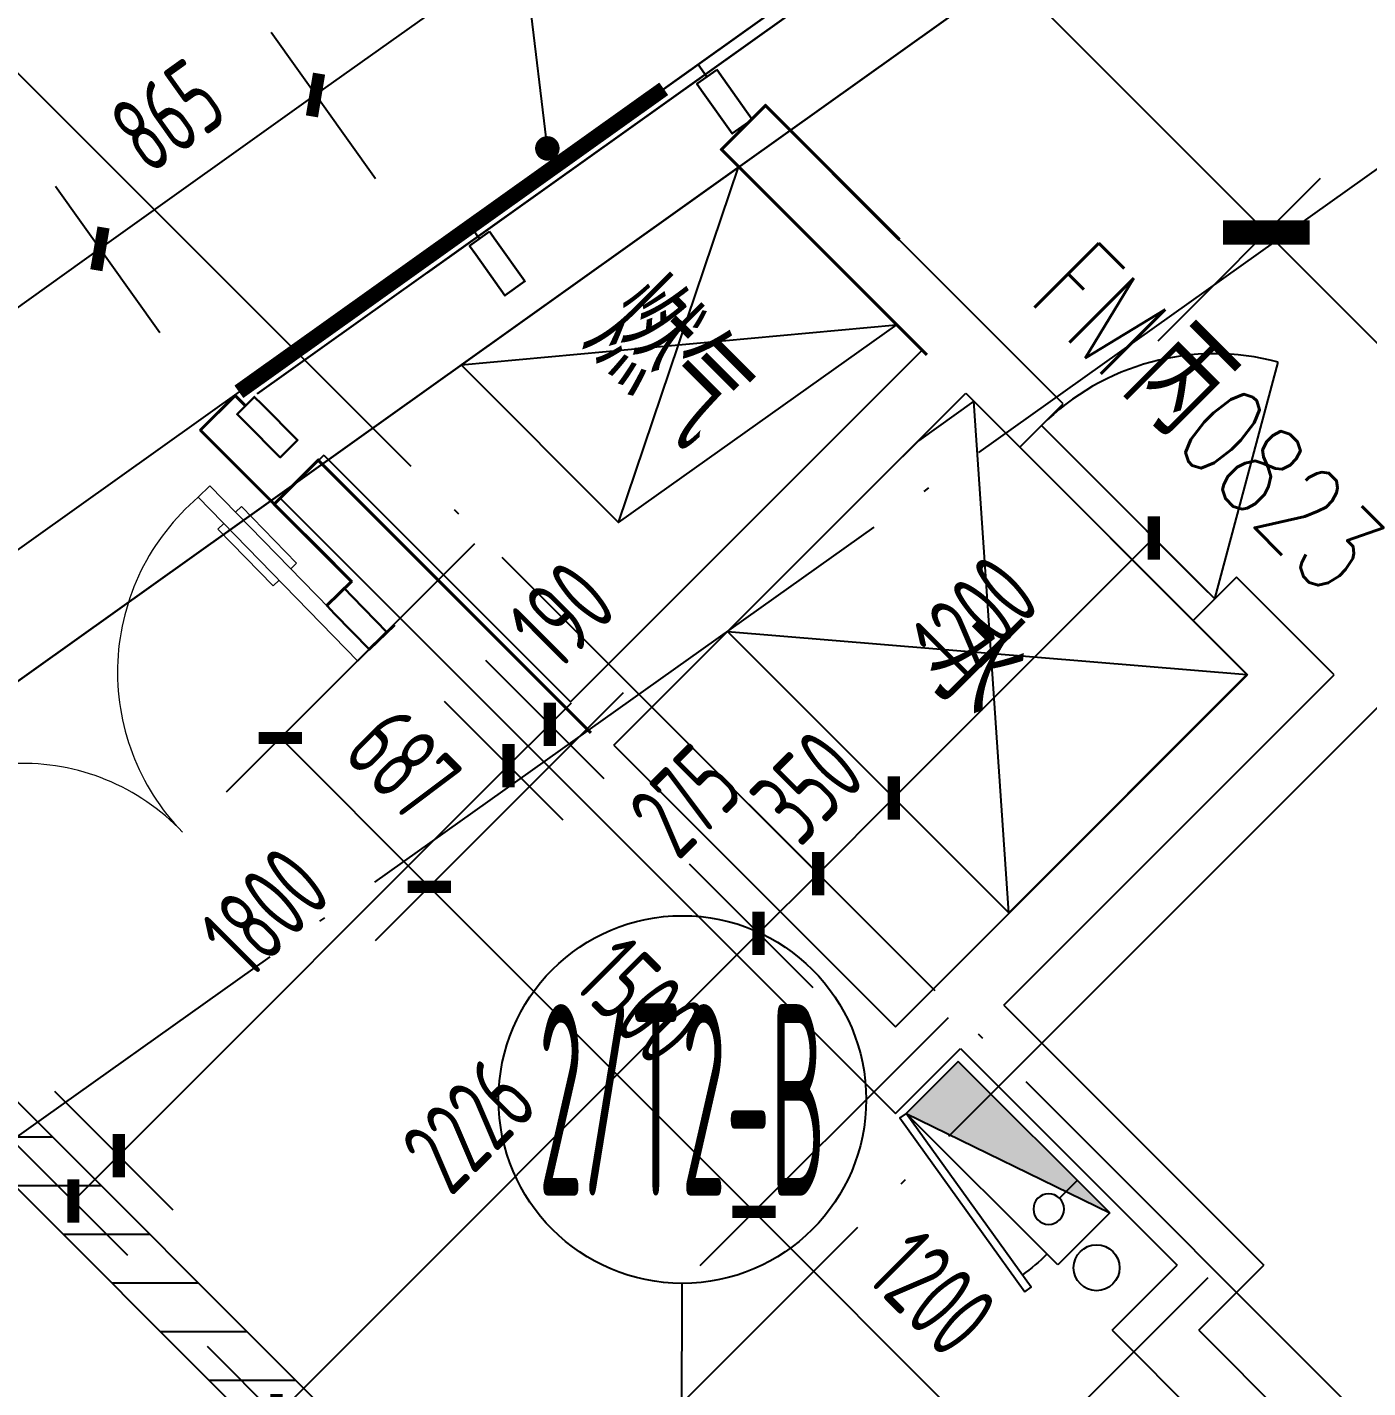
# Model space of a CAD drawing. Extents: x -936 to 12807311, y 101 to 1511157.
# Drawn here: x 12222528 to 12226904, y 1224693 to 1229134 of the extents above; entities that cross this region are included whole.
import ezdxf
from ezdxf.enums import TextEntityAlignment as Align

# ---------------------------------------------------------------- set-up
doc = ezdxf.new("R2010")
doc.units = 0
doc.header["$LTSCALE"] = 1000
doc.header["$MEASUREMENT"] = 0
doc.linetypes.add('PX-PLAN-F2-T2$0$DASH', pattern=[0.35, 0.25, -0.1])
doc.linetypes.add('TX-GRID-T2$0$DOTE', pattern=[2.42, 2, -0.2, 0.02, -0.2])
for name, color, linetype, lineweight in [('PX-GLAZ-F2$0$PX-GLAZ-F1$0$_EDO-ALUMINIUM-SECTION', 90, 'Continuous', 30), ('PX-GLAZ-F2$0$PX-GLAZ-F1$0$_EDO-GLASS-SECTION', 130, 'Continuous', 30), ('PX-GLAZ-F2$0$PX-GLAZ-F1$0$WINDOW', 4, 'Continuous', 5), ('PX-GLAZ-F2$0$PX-GLAZ-F2$0$_EDO-GLASS-SECTION', 130, 'Continuous', 30), ('PX-GLAZ-F2$0$PX-GLAZ-F2$0$PX-GLAZ-F2$0$板边线', 36, 'Continuous', 30)]:
    doc.layers.add(name, color=color, linetype=linetype, lineweight=lineweight)
for name, color, linetype in [('PX-GLAZ-F2$0$PX-GLAZ-F2$0$PX-GLAZ-F2$0$幕墙线', 104, 'Continuous'), ('PX-GLAZ-F2$0$PX-PLAN-F2-T2$0$WALL', 9, 'Continuous'), ('PX-PLAN-F2-T2$0$00-百叶位置', 3, 'Continuous'), ('PX-PLAN-F2-T2$0$0P-FE-FH-V', 3, 'Continuous'), ('PX-PLAN-F2-T2$0$0P-FE-HY（消火栓）', 1, 'Continuous'), ('PX-PLAN-F2-T2$0$DIM_LEAD', 3, 'Continuous'), ('PX-PLAN-F2-T2$0$DOOR_FIRE_TEXT', 7, 'Continuous'), ('PX-PLAN-F2-T2$0$HOLE', 2, 'Continuous'), ('PX-PLAN-F2-T2$0$PUB_DIM', 3, 'Continuous'), ('PX-PLAN-F2-T2$0$PUB_TEXT', 7, 'Continuous'), ('PX-PLAN-F2-T2$0$WALL', 9, 'Continuous'), ('PX-PLAN-F2-T2$0$WINDOW', 4, 'Continuous'), ('PX-PLAN-F2-T2$0$X-01-10-01$0$A-SYMB-VOID', 35, 'Continuous'), ('PX-PLAN-F2-T2$0$防火墙填充', 1, 'Continuous'), ('TX-GRID-T2$0$A-SYMB', 4, 'Continuous'), ('TX-GRID-T2$0$DOTE', 1, 'Continuous'), ('TX-GRID-T2$0$PUB_DIM', 3, 'Continuous')]:
    doc.layers.add(name, color=color, linetype=linetype)
doc.styles.add('PX-PLAN-F2-T2$0$_TCH_WINDOW', font='SIMPLEX', dxfattribs={"height": 3.5, "bigfont": 'GBCBIG'})
doc.styles.add('PX-PLAN-F2-T2$0$PX-PLAN-F1-T2$0$Standard', font='gbenor.shx', dxfattribs={"bigfont": 'gbcbig.shx'})
doc.styles.add('PX-PLAN-F2-T2$0$Standard', font='gbenor.shx', dxfattribs={"bigfont": 'gbcbig.shx'})
doc.styles.add('PX-PLAN-F2-T2$0$XD2008_T3', font='xd-hzs.shx', dxfattribs={"width": 0.7, "bigfont": 'xd-hztxt.shx'})
doc.styles.add('TX-GRID-T2$0$X-01-GRID-01$0$1600-CD-B1-09-Grid$0$XD2008', font='xd-hzs.shx', dxfattribs={"width": 0.7, "bigfont": 'xd-hztxt.shx'})
doc.styles.add('TX-GRID-T2$0$XD2008_T3', font='xd-hzs.shx', dxfattribs={"width": 0.7, "bigfont": 'xd-hztxt.shx'})
doc.dimstyles.new('PX-PLAN-F2-T2$0$_TCH_ARCH&&100', dxfattribs={"dimtxt": 250, "dimasz": 100, "dimexe": 250, "dimexo": 300, "dimgap": 100, "dimtad": 1, "dimdec": 0, "dimzin": 0, "dimdsep": 46, "dimtxsty": 'PX-PLAN-F2-T2$0$XD2008_T3', "dimblk": 'PX-PLAN-F2-T2$0$_ArchTick', "dimcen": 0.09, "dimclrd": 1, "dimclrt": 4, "dimazin": 2, "dimtfac": 1, "dimtdec": 0, "dimtix": 1, "dimtmove": 2, "dimatfit": 3, "dimfxl": 0, "dimtolj": 1, "dimtzin": 0, "dimarcsym": 0})
doc.dimstyles.new('TX-GRID-T2$0$_TCH_ARCH&&100', dxfattribs={"dimtxt": 350, "dimasz": 200, "dimexe": 250, "dimexo": 300, "dimgap": 100, "dimtad": 1, "dimdec": 0, "dimzin": 0, "dimdsep": 46, "dimtxsty": 'TX-GRID-T2$0$XD2008_T3', "dimblk": 'TX-GRID-T2$0$_ArchTick', "dimcen": 0.09, "dimclrd": 1, "dimclre": 1, "dimclrt": 4, "dimazin": 2, "dimtfac": 1, "dimtdec": 0, "dimtix": 1, "dimtmove": 2, "dimatfit": 3, "dimfxl": 0, "dimtolj": 1, "dimtzin": 0, "dimarcsym": 0})

# ---------------------------------------------------------------- blocks, each defined once
blk = doc.blocks.new('PX-PLAN-F2-T2$0$室内单口消火栓(平面)')
at = {"layer": 'PX-PLAN-F2-T2$0$0P-FE-HY（消火栓）'}
h = blk.add_hatch(color=256, dxfattribs=at)
h.dxf.hatch_style = 1
h.paths.add_polyline_path([(704, 0), (4, 0), (4, 240)])
for p, q in [((4, 0), (4, 240)), ((4, 240), (704, 0)), ((704, 240), (4, 240)), ((704, 0), (704, 240)), ((554, 81.8), (554, 0.3)), ((704, 0), (4, 0))]:
    blk.add_line(p, q, dxfattribs=at)
blk.add_lwpolyline([(689.8, 377.5), (694.1, 352.9), (4, 240), (-0.3, 264.6)], close=True, dxfattribs=at)
blk.add_circle((554, 131.8), 50, dxfattribs=at)
blk.add_arc((54, 240), 600, 0.0003, 9.9999, dxfattribs=at)
blk = doc.blocks.new('PX-PLAN-F2-T2$0$A$C77842B79')
at = {"layer": 'PX-PLAN-F2-T2$0$0P-FE-FH-V'}
blk.add_circle((6095.5, 53700.2, 0), 75, dxfattribs=at)
at = {"layer": 'PX-PLAN-F2-T2$0$0P-FE-HY（消火栓）', "xscale": -1, "rotation": 144.5897164271718}
blk.add_blockref('PX-PLAN-F2-T2$0$室内单口消火栓(平面)', (5534.3, 54291.5, 0), dxfattribs=at)
blk = doc.blocks.new('PX-PLAN-F2-T2$0$fhtc')
at = {"layer": 'PX-PLAN-F2-T2$0$防火墙填充'}
h = blk.add_hatch(dxfattribs=at)
h.set_pattern_fill('ANSI31', color=256, scale=100, angle=44.9999)
h.set_pattern_definition([(45, (-8005.86, 6e-09), (-112.2532, 112.2532), [])])
h.paths.add_polyline_path([(16661.4, 150), (16661.4, -20925), (16461.4, -20925), (16461.4, -50), (-3363.6, -50), (-3363.6, 2125), (-12109, 2125), (-12075.7, 2325), (-3163.6, 2325), (-3163.6, 150)])
h.paths.add_polyline_path([(16461.4, -21675), (16661.4, -21675), (16661.4, -22460.2), (16461.4, -22460.2)])
blk.add_lwpolyline([(16661.4, 150), (16661.4, -20925), (16461.4, -20925), (16461.4, -50), (-3363.6, -50), (-3363.6, 2125), (-12109, 2125), (-12075.7, 2325), (-3163.6, 2325), (-3163.6, 150)], close=True, dxfattribs=at)
blk = doc.blocks.new('PX-PLAN-F2-T2$0$$DorLib2D$00000228')
at = {"color": 0}
blk.add_line((0.5, 0), (0, 0.866), dxfattribs=at)
blk.add_arc((0.5, 0), 1, 120, 180, dxfattribs=at)
blk = doc.blocks.new('PX-PLAN-F2-T2$0$_ArchTick')
at = {"color": 0, "linetype": 'ByBlock', "const_width": 0.4}
blk.add_lwpolyline([(-0.5, -0.5), (0.5, 0.5)], dxfattribs=at)
blk = doc.blocks.new('*D727')
at = {"layer": 'Defpoints', "color": 0, "transparency": 16777216}
for p in [(12224476.7, 1226615.6), (12224915.4, 1226176.9), (12222902.8, 1225041.7)]:
    blk.add_point(p, dxfattribs=at)
at = {"layer": 'PX-PLAN-F2-T2$0$PUB_DIM', "color": 0, "lineweight": -2, "transparency": 16777216}
for p, q in [((12224688.8, 1226403.4), (12225092.2, 1226000.1)), ((12223114.9, 1224829.5), (12223518.3, 1224426.2))]:
    blk.add_line(p, q, dxfattribs=at)
at = {"layer": 'PX-PLAN-F2-T2$0$PUB_DIM', "color": 1, "lineweight": -2, "transparency": 16777216}
blk.add_line((12223341.5, 1224603), (12224915.4, 1226176.9), dxfattribs=at)
at = {"layer": 'PX-PLAN-F2-T2$0$PUB_DIM', "color": 1, "lineweight": -2, "transparency": 16777216, "xscale": 100, "yscale": 100, "zscale": 100}
for p, rotation in [((12224915.4, 1226176.9), 45.00024931464412), ((12223341.5, 1224603), 225.0002493146441)]:
    blk.add_blockref('PX-PLAN-F2-T2$0$_ArchTick', p, dxfattribs=dict(at, rotation=rotation))
at = {"layer": 'PX-PLAN-F2-T2$0$PUB_DIM', "color": 4, "transparency": 16777216, "insert": (12223969.3, 1225549), "char_height": 250, "attachment_point": 5, "rotation": 45.0002, "style": 'PX-PLAN-F2-T2$0$XD2008_T3'}
blk.add_mtext('\\A1;2226', dxfattribs=at)
blk = doc.blocks.new('*D728')
at = {"layer": 'Defpoints', "color": 0, "transparency": 16777216}
for p in [(12224671.2, 1226810), (12224476.7, 1226615.6), (12225109.8, 1226371.4)]:
    blk.add_point(p, dxfattribs=at)
at = {"layer": 'PX-PLAN-F2-T2$0$PUB_DIM', "color": 0, "lineweight": -2, "transparency": 16777216}
for p, q in [((12224883.3, 1226597.9), (12225286.6, 1226194.6)), ((12224688.8, 1226403.4), (12225092.2, 1226000.1))]:
    blk.add_line(p, q, dxfattribs=at)
at = {"layer": 'PX-PLAN-F2-T2$0$PUB_DIM', "color": 1, "lineweight": -2, "transparency": 16777216}
blk.add_line((12224915.4, 1226176.9), (12225109.8, 1226371.4), dxfattribs=at)
at = {"layer": 'PX-PLAN-F2-T2$0$PUB_DIM', "color": 1, "lineweight": -2, "transparency": 16777216, "xscale": 100, "yscale": 100, "zscale": 100}
for p, rotation in [((12225109.8, 1226371.4), 45.00024931459592), ((12224915.4, 1226176.9), 225.0002493145959)]:
    blk.add_blockref('PX-PLAN-F2-T2$0$_ArchTick', p, dxfattribs=dict(at, rotation=rotation))
at = {"layer": 'PX-PLAN-F2-T2$0$PUB_DIM', "color": 4, "transparency": 16777216, "insert": (12224676.7, 1226610), "char_height": 250, "attachment_point": 5, "rotation": 45.0002, "style": 'PX-PLAN-F2-T2$0$XD2008_T3'}
blk.add_mtext('\\A1;275', dxfattribs=at)
blk = doc.blocks.new('*D729')
at = {"layer": 'Defpoints', "color": 0, "transparency": 16777216}
for p in [(12224918.6, 1227057.5), (12224671.2, 1226810), (12225357.3, 1226618.8)]:
    blk.add_point(p, dxfattribs=at)
at = {"layer": 'PX-PLAN-F2-T2$0$PUB_DIM', "color": 0, "lineweight": -2, "transparency": 16777216}
for p, q in [((12225130.7, 1226845.4), (12225534.1, 1226442)), ((12224883.3, 1226597.9), (12225286.6, 1226194.6))]:
    blk.add_line(p, q, dxfattribs=at)
at = {"layer": 'PX-PLAN-F2-T2$0$PUB_DIM', "color": 1, "lineweight": -2, "transparency": 16777216}
blk.add_line((12225109.8, 1226371.4), (12225357.3, 1226618.8), dxfattribs=at)
at = {"layer": 'PX-PLAN-F2-T2$0$PUB_DIM', "color": 1, "lineweight": -2, "transparency": 16777216, "xscale": 100, "yscale": 100, "zscale": 100}
for p, rotation in [((12225357.3, 1226618.8), 45.00024931465903), ((12225109.8, 1226371.4), 225.000249314659)]:
    blk.add_blockref('PX-PLAN-F2-T2$0$_ArchTick', p, dxfattribs=dict(at, rotation=rotation))
at = {"layer": 'PX-PLAN-F2-T2$0$PUB_DIM', "color": 4, "transparency": 16777216, "insert": (12225074.5, 1226654.2), "char_height": 250, "attachment_point": 5, "rotation": 45.0002, "style": 'PX-PLAN-F2-T2$0$XD2008_T3'}
blk.add_mtext('\\A1;350', dxfattribs=at)
blk = doc.blocks.new('*D730')
at = {"layer": 'Defpoints', "color": 0, "transparency": 16777216}
for p in [(12225767.1, 1227906), (12226205.8, 1227467.4), (12224918.6, 1227057.5)]:
    blk.add_point(p, dxfattribs=at)
at = {"layer": 'PX-PLAN-F2-T2$0$PUB_DIM', "color": 0, "lineweight": -2, "transparency": 16777216}
for p, q in [((12225979.3, 1227693.9), (12226382.6, 1227290.6)), ((12225130.7, 1226845.4), (12225534.1, 1226442))]:
    blk.add_line(p, q, dxfattribs=at)
at = {"layer": 'PX-PLAN-F2-T2$0$PUB_DIM', "color": 1, "lineweight": -2, "transparency": 16777216}
blk.add_line((12225357.3, 1226618.8), (12226205.8, 1227467.4), dxfattribs=at)
at = {"layer": 'PX-PLAN-F2-T2$0$PUB_DIM', "color": 1, "lineweight": -2, "transparency": 16777216, "xscale": 100, "yscale": 100, "zscale": 100}
for p, rotation in [((12226205.8, 1227467.4), 45.00024931462816), ((12225357.3, 1226618.8), 225.0002493146281)]:
    blk.add_blockref('PX-PLAN-F2-T2$0$_ArchTick', p, dxfattribs=dict(at, rotation=rotation))
at = {"layer": 'PX-PLAN-F2-T2$0$PUB_DIM', "color": 4, "transparency": 16777216, "insert": (12225622.5, 1227202.2), "char_height": 250, "attachment_point": 5, "rotation": 45.0002, "style": 'PX-PLAN-F2-T2$0$XD2008_T3'}
blk.add_mtext('\\A1;1200', dxfattribs=at)
blk = doc.blocks.new('*D1108')
at = {"layer": 'Defpoints', "color": 0, "transparency": 16777216}
for p in [(12222765.1, 1228410.8), (12223134.7, 1227892.8), (12221286.7, 1226574.3)]:
    blk.add_point(p, dxfattribs=at)
at = {"layer": 'PX-PLAN-F2-T2$0$PUB_DIM', "color": 0, "lineweight": -2, "transparency": 16777216}
for p, q in [((12222960.5, 1228137), (12222619.9, 1228614.3)), ((12221112.5, 1226818.5), (12220771.9, 1227295.8))]:
    blk.add_line(p, q, dxfattribs=at)
at = {"layer": 'PX-PLAN-F2-T2$0$PUB_DIM', "color": 1, "lineweight": -2, "transparency": 16777216}
blk.add_line((12220917.1, 1227092.3), (12222765.1, 1228410.8), dxfattribs=at)
at = {"layer": 'PX-PLAN-F2-T2$0$PUB_DIM', "color": 1, "lineweight": -2, "transparency": 16777216, "xscale": 100, "yscale": 100, "zscale": 100}
for p, rotation in [((12222765.1, 1228410.8), 35.50687792429664), ((12220917.1, 1227092.3), 215.5068779242966)]:
    blk.add_blockref('PX-PLAN-F2-T2$0$_ArchTick', p, dxfattribs=dict(at, rotation=rotation))
at = {"layer": 'PX-PLAN-F2-T2$0$PUB_DIM', "color": 4, "transparency": 16777216, "insert": (12221710.4, 1227934.7), "char_height": 250, "attachment_point": 5, "rotation": 35.5069, "style": 'PX-PLAN-F2-T2$0$XD2008_T3'}
blk.add_mtext('\\A1;2270', dxfattribs=at)
blk = doc.blocks.new('*D1109')
at = {"layer": 'Defpoints', "color": 0, "transparency": 16777216}
for p in [(12223468.9, 1228913), (12223838.5, 1228394.9), (12223134.7, 1227892.8)]:
    blk.add_point(p, dxfattribs=at)
at = {"layer": 'PX-PLAN-F2-T2$0$PUB_DIM', "color": 0, "lineweight": -2, "transparency": 16777216}
for p, q in [((12223664.3, 1228639.1), (12223323.7, 1229116.5)), ((12222960.5, 1228137), (12222619.9, 1228614.3))]:
    blk.add_line(p, q, dxfattribs=at)
at = {"layer": 'PX-PLAN-F2-T2$0$PUB_DIM', "color": 1, "lineweight": -2, "transparency": 16777216}
blk.add_line((12222765.1, 1228410.8), (12223468.9, 1228913), dxfattribs=at)
at = {"layer": 'PX-PLAN-F2-T2$0$PUB_DIM', "color": 1, "lineweight": -2, "transparency": 16777216, "xscale": 100, "yscale": 100, "zscale": 100}
for p, rotation in [((12223468.9, 1228913), 35.50687792428219), ((12222765.1, 1228410.8), 215.5068779242822)]:
    blk.add_blockref('PX-PLAN-F2-T2$0$_ArchTick', p, dxfattribs=dict(at, rotation=rotation))
at = {"layer": 'PX-PLAN-F2-T2$0$PUB_DIM', "color": 4, "transparency": 16777216, "insert": (12222986.3, 1228845.1), "char_height": 250, "attachment_point": 5, "rotation": 35.5069, "style": 'PX-PLAN-F2-T2$0$XD2008_T3'}
blk.add_mtext('\\A1;865', dxfattribs=at)
blk = doc.blocks.new('*D1110')
at = {"layer": 'Defpoints', "color": 0, "transparency": 16777216}
for p in [(12224343.8, 1229537.2), (12224713.4, 1229019.1), (12223838.5, 1228394.9)]:
    blk.add_point(p, dxfattribs=at)
at = {"layer": 'PX-PLAN-F2-T2$0$PUB_DIM', "color": 0, "lineweight": -2, "transparency": 16777216}
for p, q in [((12224539.2, 1229263.4), (12224198.6, 1229740.7)), ((12223664.3, 1228639.1), (12223323.7, 1229116.5))]:
    blk.add_line(p, q, dxfattribs=at)
at = {"layer": 'PX-PLAN-F2-T2$0$PUB_DIM', "color": 1, "lineweight": -2, "transparency": 16777216}
blk.add_line((12223468.9, 1228913), (12224343.8, 1229537.2), dxfattribs=at)
at = {"layer": 'PX-PLAN-F2-T2$0$PUB_DIM', "color": 1, "lineweight": -2, "transparency": 16777216, "xscale": 100, "yscale": 100, "zscale": 100}
for p, rotation in [((12224343.8, 1229537.2), 35.50687792429171), ((12223468.9, 1228913), 215.5068779242917)]:
    blk.add_blockref('PX-PLAN-F2-T2$0$_ArchTick', p, dxfattribs=dict(at, rotation=rotation))
at = {"layer": 'PX-PLAN-F2-T2$0$PUB_DIM', "color": 4, "transparency": 16777216, "insert": (12223775.7, 1229408.2), "char_height": 250, "attachment_point": 5, "rotation": 35.5069, "style": 'PX-PLAN-F2-T2$0$XD2008_T3'}
blk.add_mtext('\\A1;1075', dxfattribs=at)
blk = doc.blocks.new('*D1111')
at = {"layer": 'Defpoints', "color": 0, "transparency": 16777216}
for p in [(12224855.4, 1229902.2), (12225225.1, 1229384.2), (12224713.4, 1229019.1)]:
    blk.add_point(p, dxfattribs=at)
at = {"layer": 'PX-PLAN-F2-T2$0$PUB_DIM', "color": 0, "lineweight": -2, "transparency": 16777216}
for p, q in [((12225050.8, 1229628.4), (12224710.2, 1230105.7)), ((12224539.2, 1229263.4), (12224198.6, 1229740.7))]:
    blk.add_line(p, q, dxfattribs=at)
at = {"layer": 'PX-PLAN-F2-T2$0$PUB_DIM', "color": 1, "lineweight": -2, "transparency": 16777216}
blk.add_line((12224343.8, 1229537.2), (12224855.4, 1229902.2), dxfattribs=at)
at = {"layer": 'PX-PLAN-F2-T2$0$PUB_DIM', "color": 1, "lineweight": -2, "transparency": 16777216, "xscale": 100, "yscale": 100, "zscale": 100}
for p, rotation in [((12224855.4, 1229902.2), 35.50687792429104), ((12224343.8, 1229537.2), 215.5068779242911)]:
    blk.add_blockref('PX-PLAN-F2-T2$0$_ArchTick', p, dxfattribs=dict(at, rotation=rotation))
at = {"layer": 'PX-PLAN-F2-T2$0$PUB_DIM', "color": 4, "transparency": 16777216, "insert": (12224469, 1229902.9), "char_height": 250, "attachment_point": 5, "rotation": 35.5069, "style": 'PX-PLAN-F2-T2$0$XD2008_T3'}
blk.add_mtext('\\A1;629', dxfattribs=at)
blk = doc.blocks.new('*D1125')
at = {"layer": 'Defpoints', "color": 0, "transparency": 16777216}
for p in [(12223811.6, 1227280.7), (12223677.1, 1227146.2), (12224233.8, 1226858.4)]:
    blk.add_point(p, dxfattribs=at)
at = {"layer": 'PX-PLAN-F2-T2$0$PUB_DIM', "color": 0, "lineweight": -2, "transparency": 16777216}
for p, q in [((12224023.7, 1227068.5), (12224410.6, 1226681.7)), ((12223889.3, 1226934.1), (12224276.1, 1226547.2))]:
    blk.add_line(p, q, dxfattribs=at)
at = {"layer": 'PX-PLAN-F2-T2$0$PUB_DIM', "color": 1, "lineweight": -2, "transparency": 16777216}
for p, q in [((12224233.8, 1226858.4), (12224304.5, 1226929.2)), ((12224099.3, 1226724), (12224233.8, 1226858.4)), ((12224099.3, 1226724), (12224028.6, 1226653.3))]:
    blk.add_line(p, q, dxfattribs=at)
at = {"layer": 'PX-PLAN-F2-T2$0$PUB_DIM', "color": 1, "lineweight": -2, "transparency": 16777216, "xscale": 100, "yscale": 100, "zscale": 100}
for p, rotation in [((12224233.8, 1226858.4), 225.0000891701011), ((12224099.3, 1226724), 45.00008917010115)]:
    blk.add_blockref('PX-PLAN-F2-T2$0$_ArchTick', p, dxfattribs=dict(at, rotation=rotation))
at = {"layer": 'PX-PLAN-F2-T2$0$PUB_DIM', "color": 4, "transparency": 16777216, "insert": (12224273.9, 1227216.8), "char_height": 250, "attachment_point": 5, "rotation": 45.0001, "style": 'PX-PLAN-F2-T2$0$XD2008_T3'}
blk.add_mtext('\\A1;190', dxfattribs=at)
blk = doc.blocks.new('*D1126')
at = {"layer": 'Defpoints', "color": 0, "transparency": 16777216}
for p in [(12223677.1, 1227146.2), (12224099.3, 1226724), (12222404.5, 1225873.6)]:
    blk.add_point(p, dxfattribs=at)
at = {"layer": 'PX-PLAN-F2-T2$0$PUB_DIM', "color": 0, "lineweight": -2, "transparency": 16777216}
for p, q in [((12223889.3, 1226934.1), (12224276.1, 1226547.2)), ((12222616.6, 1225661.4), (12223003.5, 1225274.6))]:
    blk.add_line(p, q, dxfattribs=at)
at = {"layer": 'PX-PLAN-F2-T2$0$PUB_DIM', "color": 1, "lineweight": -2, "transparency": 16777216}
blk.add_line((12222826.7, 1225451.3), (12224099.3, 1226724), dxfattribs=at)
at = {"layer": 'PX-PLAN-F2-T2$0$PUB_DIM', "color": 1, "lineweight": -2, "transparency": 16777216, "xscale": 100, "yscale": 100, "zscale": 100}
for p, rotation in [((12224099.3, 1226724), 45.0000891700349), ((12222826.7, 1225451.3), 225.0000891700349)]:
    blk.add_blockref('PX-PLAN-F2-T2$0$_ArchTick', p, dxfattribs=dict(at, rotation=rotation))
at = {"layer": 'PX-PLAN-F2-T2$0$PUB_DIM', "color": 4, "transparency": 16777216, "insert": (12223303.9, 1226246.7), "char_height": 250, "attachment_point": 5, "rotation": 45.0001, "style": 'PX-PLAN-F2-T2$0$XD2008_T3'}
blk.add_mtext('\\A1;1800', dxfattribs=at)
blk = doc.blocks.new('*D1127')
at = {"layer": 'Defpoints', "color": 0, "transparency": 16777216}
for p in [(12222404.5, 1225873.6), (12222256, 1225725), (12222826.7, 1225451.3)]:
    blk.add_point(p, dxfattribs=at)
at = {"layer": 'PX-PLAN-F2-T2$0$PUB_DIM', "color": 0, "lineweight": -2, "transparency": 16777216}
for p, q in [((12222616.6, 1225661.4), (12223003.5, 1225274.6)), ((12222468.1, 1225512.9), (12222855, 1225126))]:
    blk.add_line(p, q, dxfattribs=at)
at = {"layer": 'PX-PLAN-F2-T2$0$PUB_DIM', "color": 1, "lineweight": -2, "transparency": 16777216}
blk.add_line((12222678.2, 1225302.8), (12222826.7, 1225451.3), dxfattribs=at)
at = {"layer": 'PX-PLAN-F2-T2$0$PUB_DIM', "color": 1, "lineweight": -2, "transparency": 16777216, "xscale": 100, "yscale": 100, "zscale": 100}
for p, rotation in [((12222826.7, 1225451.3), 45.00008917007288), ((12222678.2, 1225302.8), 225.0000891700729)]:
    blk.add_blockref('PX-PLAN-F2-T2$0$_ArchTick', p, dxfattribs=dict(at, rotation=rotation))
at = {"layer": 'PX-PLAN-F2-T2$0$PUB_DIM', "color": 4, "transparency": 16777216, "insert": (12222319.9, 1225262.7), "char_height": 250, "attachment_point": 5, "rotation": 45.0001, "style": 'PX-PLAN-F2-T2$0$XD2008_T3'}
blk.add_mtext('\\A1;210', dxfattribs=at)
blk = doc.blocks.new('*D1154')
at = {"layer": 'Defpoints', "color": 0, "transparency": 16777216}
for p in [(12226594.5, 1225264.8), (12229794.2, 1222065.2), (12228949, 1221220)]:
    blk.add_point(p, dxfattribs=at)
at = {"layer": 'PX-PLAN-F2-T2$0$PUB_DIM', "color": 0, "lineweight": -2, "transparency": 16777216}
for p, q in [((12226382.4, 1225052.7), (12225572.5, 1224242.8)), ((12229582.1, 1221853.1), (12228772.2, 1221043.2))]:
    blk.add_line(p, q, dxfattribs=at)
at = {"layer": 'PX-PLAN-F2-T2$0$PUB_DIM', "color": 1, "lineweight": -2, "transparency": 16777216}
blk.add_line((12225749.3, 1224419.6), (12228949, 1221220), dxfattribs=at)
at = {"layer": 'PX-PLAN-F2-T2$0$PUB_DIM', "color": 1, "lineweight": -2, "transparency": 16777216, "xscale": 100, "yscale": 100, "zscale": 100}
for p, rotation in [((12225749.3, 1224419.6), 135.0000815094669), ((12228949, 1221220), 315.0000815094669)]:
    blk.add_blockref('PX-PLAN-F2-T2$0$_ArchTick', p, dxfattribs=dict(at, rotation=rotation))
at = {"layer": 'PX-PLAN-F2-T2$0$PUB_DIM', "color": 4, "transparency": 16777216, "insert": (12227508.2, 1222978.9), "char_height": 250, "attachment_point": 5, "rotation": 315.0001, "style": 'PX-PLAN-F2-T2$0$XD2008_T3'}
blk.add_mtext('\\A1;4525', dxfattribs=at)
blk = doc.blocks.new('*D1155')
at = {"layer": 'Defpoints', "color": 0, "transparency": 16777216}
for p in [(12225746, 1226113.4), (12226594.5, 1225264.8), (12225749.3, 1224419.6)]:
    blk.add_point(p, dxfattribs=at)
at = {"layer": 'PX-PLAN-F2-T2$0$PUB_DIM', "color": 0, "lineweight": -2, "transparency": 16777216}
for p, q in [((12225533.9, 1225901.2), (12224724, 1225091.4)), ((12226382.4, 1225052.7), (12225572.5, 1224242.8))]:
    blk.add_line(p, q, dxfattribs=at)
at = {"layer": 'PX-PLAN-F2-T2$0$PUB_DIM', "color": 1, "lineweight": -2, "transparency": 16777216}
blk.add_line((12224900.8, 1225268.1), (12225749.3, 1224419.6), dxfattribs=at)
at = {"layer": 'PX-PLAN-F2-T2$0$PUB_DIM', "color": 1, "lineweight": -2, "transparency": 16777216, "xscale": 100, "yscale": 100, "zscale": 100}
for p, rotation in [((12224900.8, 1225268.1), 135.000081509475), ((12225749.3, 1224419.6), 315.000081509475)]:
    blk.add_blockref('PX-PLAN-F2-T2$0$_ArchTick', p, dxfattribs=dict(at, rotation=rotation))
at = {"layer": 'PX-PLAN-F2-T2$0$PUB_DIM', "color": 4, "transparency": 16777216, "insert": (12225484.1, 1225003), "char_height": 250, "attachment_point": 5, "rotation": 315.0001, "style": 'PX-PLAN-F2-T2$0$XD2008_T3'}
blk.add_mtext('\\A1;1200', dxfattribs=at)
blk = doc.blocks.new('*D1156')
at = {"layer": 'Defpoints', "color": 0, "transparency": 16777216}
for p in [(12224685.3, 1227174), (12225746, 1226113.4), (12224900.8, 1225268.1)]:
    blk.add_point(p, dxfattribs=at)
at = {"layer": 'PX-PLAN-F2-T2$0$PUB_DIM', "color": 0, "lineweight": -2, "transparency": 16777216}
for p, q in [((12224473.2, 1226961.9), (12223663.3, 1226152)), ((12225533.9, 1225901.2), (12224724, 1225091.4))]:
    blk.add_line(p, q, dxfattribs=at)
at = {"layer": 'PX-PLAN-F2-T2$0$PUB_DIM', "color": 1, "lineweight": -2, "transparency": 16777216}
blk.add_line((12223840.1, 1226328.8), (12224900.8, 1225268.1), dxfattribs=at)
at = {"layer": 'PX-PLAN-F2-T2$0$PUB_DIM', "color": 1, "lineweight": -2, "transparency": 16777216, "xscale": 100, "yscale": 100, "zscale": 100}
for p, rotation in [((12223840.1, 1226328.8), 135.0000815094781), ((12224900.8, 1225268.1), 315.0000815094781)]:
    blk.add_blockref('PX-PLAN-F2-T2$0$_ArchTick', p, dxfattribs=dict(at, rotation=rotation))
at = {"layer": 'PX-PLAN-F2-T2$0$PUB_DIM', "color": 4, "transparency": 16777216, "insert": (12224529.5, 1225957.6), "char_height": 250, "attachment_point": 5, "rotation": 315.0001, "style": 'PX-PLAN-F2-T2$0$XD2008_T3'}
blk.add_mtext('\\A1;1500', dxfattribs=at)
blk = doc.blocks.new('*D1157')
at = {"layer": 'Defpoints', "color": 0, "transparency": 16777216}
for p in [(12224199.7, 1227659.6), (12224685.3, 1227174), (12223840.1, 1226328.8)]:
    blk.add_point(p, dxfattribs=at)
at = {"layer": 'PX-PLAN-F2-T2$0$PUB_DIM', "color": 0, "lineweight": -2, "transparency": 16777216}
for p, q in [((12223987.6, 1227447.5), (12223177.7, 1226637.6)), ((12224473.2, 1226961.9), (12223663.3, 1226152))]:
    blk.add_line(p, q, dxfattribs=at)
at = {"layer": 'PX-PLAN-F2-T2$0$PUB_DIM', "color": 1, "lineweight": -2, "transparency": 16777216}
blk.add_line((12223354.5, 1226814.4), (12223840.1, 1226328.8), dxfattribs=at)
at = {"layer": 'PX-PLAN-F2-T2$0$PUB_DIM', "color": 1, "lineweight": -2, "transparency": 16777216, "xscale": 100, "yscale": 100, "zscale": 100}
for p, rotation in [((12223354.5, 1226814.4), 135.0000815094659), ((12223840.1, 1226328.8), 315.0000815094659)]:
    blk.add_blockref('PX-PLAN-F2-T2$0$_ArchTick', p, dxfattribs=dict(at, rotation=rotation))
at = {"layer": 'PX-PLAN-F2-T2$0$PUB_DIM', "color": 4, "transparency": 16777216, "insert": (12223756.4, 1226730.7), "char_height": 250, "attachment_point": 5, "rotation": 315.0001, "style": 'PX-PLAN-F2-T2$0$XD2008_T3'}
blk.add_mtext('\\A1;687', dxfattribs=at)
blk = doc.blocks.new('PX-GLAZ-F2$0$PX-GLAZ-F1$0$标准块')
at = {"layer": 'PX-GLAZ-F2$0$PX-GLAZ-F1$0$_EDO-ALUMINIUM-SECTION'}
blk.add_line((0, 0), (0, -50), dxfattribs=at)
at = {"layer": 'PX-GLAZ-F2$0$PX-GLAZ-F1$0$_EDO-ALUMINIUM-SECTION', "extrusion": (1.58294e-17, 0.001776, 0.999998)}
blk.add_lwpolyline([(40, -49), (40, -85), (40, -249), (-40, -249), (-40, -85.2), (-40, -50), (40, -50)], close=True, dxfattribs=at)
blk = doc.blocks.new('PX-GLAZ-F2$0$PX-GLAZ-F1$0$$DorLib2D$00000011')
for p, q in [((-0.5333, 0.4576), (-0.5333, -0.009)), ((-0.5333, 0.4576), (-0.5, 0.4576)), ((-0.5, 0.4576), (-0.5, -0.009)), ((0.5001, 0.4709), (0.5001, 0.0042)), ((0.5334, 0.4709), (0.5001, 0.4709)), ((0.5334, 0.4709), (0.5334, 0.0042)), ((0.4834, 0.3962), (0.5001, 0.3962)), ((0.5501, 0.3962), (0.5334, 0.3962)), ((-0.55, 0.3829), (-0.5333, 0.3829)), ((-0.4833, 0.3829), (-0.5, 0.3829)), ((0.4834, 0.2346), (0.5001, 0.2346)), ((0.5501, 0.2346), (0.5334, 0.2346)), ((-0.55, 0.2213), (-0.5333, 0.2213)), ((-0.4833, 0.2213), (-0.5, 0.2213)), ((0.5334, 0.0042), (0.5001, 0.0042)), ((-0.5333, -0.009), (-0.5, -0.009))]:
    blk.add_line(p, q)
at = {"lineweight": 13}
for p, q in [((0.4834, 0.3962), (0.4834, 0.2346)), ((0.5501, 0.3962), (0.5501, 0.2346)), ((-0.55, 0.3829), (-0.55, 0.2213)), ((-0.4833, 0.3829), (-0.4833, 0.2213))]:
    blk.add_line(p, q, dxfattribs=at)
for centre, radius, start, end in [((0.4685, 0.0035), 0.4685, 86.131, 179.9077), ((-0.4495, 0.0109, 0.0012), 0.4496, 359.1497, 96.4455)]:
    blk.add_arc(centre, radius, start, end, dxfattribs=at)
blk = doc.blocks.new('PX-GLAZ-F2')
at = {"layer": 'PX-GLAZ-F2$0$PX-GLAZ-F1$0$_EDO-ALUMINIUM-SECTION'}
for p, q in [((12223090.8, 1227819.3), (12223206.1, 1227934.5)), ((12223095, 1227819.3), (12223206.1, 1227930.3)), ((12223206.1, 1227934.5), (12223241.4, 1227899.2, -0.1)), ((12223206.1, 1227930.3, 0), (12223239.3, 1227897, -0.1)), ((12223584.7, 1227325.4, 0), (12223090.8, 1227819.3)), ((12223588.9, 1227325.4, 0), (12223095, 1227819.3, 0)), ((12223584.7, 1227325.4, 0), (12223504.7, 1227247.4, 0)), ((12223588.9, 1227325.4, 0), (12223506.8, 1227245.2, 0)), ((12223723.6, 1227183, 0), (12223643.6, 1227104.9, 0)), ((12223727.9, 1227182.9, 0), (12223645.7, 1227102.8, 0))]:
    blk.add_line(p, q, dxfattribs=at)
at = {"layer": 'PX-GLAZ-F2$0$PX-GLAZ-F1$0$_EDO-ALUMINIUM-SECTION', "extrusion": (9.21615e-05, -9.21612e-05, 1), "elevation": 1013.4}
for points in [[(12225464, 1228063.6), (12224791.9, 1228735.6), (12224937.6, 1228881.3), (12225376.9, 1228442)], [(12225466.1, 1228065.7), (12224796.2, 1228735.6), (12224937.6, 1228877), (12225374.8, 1228439.8)], [(12223529.6, 1227380.5), (12223332, 1227578.1), (12223477.7, 1227723.7), (12224369, 1226832.4)], [(12223531.7, 1227382.6), (12223336.3, 1227578.1), (12223477.7, 1227719.5), (12224366.9, 1226830.3)]]:
    blk.add_lwpolyline(points, dxfattribs=at)
at = {"layer": 'PX-GLAZ-F2$0$PX-GLAZ-F1$0$_EDO-ALUMINIUM-SECTION', "extrusion": (4.75867e-05, 0.000162132, 1), "elevation": 780.6}
blk.add_lwpolyline([(12223563.3, 1227301.7), (12223588.4, 1227275.9), (12223703, 1227158.5), (12223645.7, 1227102.7), (12223531.3, 1227219.9), (12223506.7, 1227245.1), (12223564, 1227301)], close=True, dxfattribs=at)
at = {"layer": 'PX-GLAZ-F2$0$PX-GLAZ-F1$0$_EDO-GLASS-SECTION', "extrusion": (9.21615e-05, -9.21612e-05, 1), "elevation": 1013.1}
for points in [[(12225305.6, 1229432.2), (12223238.6, 1227958.6)], [(12225328.8, 1229399.7), (12223278.7, 1227938)]]:
    blk.add_lwpolyline(points, dxfattribs=at)
at = {"layer": 'PX-GLAZ-F2$0$PX-GLAZ-F2$0$_EDO-GLASS-SECTION', "elevation": 41.4}
for points in [[(12241474.2, 1230000), (12240944.1, 1230745.3, 0.414539), (12229780.8, 1232622.3), (12223810.4, 1228365.6)], [(12241441.6, 1229976.8), (12240911.5, 1230722.1, 0.414539), (12229804.1, 1232589.7), (12223833.6, 1228333)]]:
    blk.add_lwpolyline(points, format="xyb", dxfattribs=at)
at = {"layer": 'PX-GLAZ-F2$0$PX-GLAZ-F2$0$PX-GLAZ-F2$0$幕墙线'}
blk.add_lwpolyline([(12248053.8, 1210502.6), (12245734.1, 1223062.2, 0.094364), (12244535.7, 1225694.7), (12240943.4, 1230745.2, 0.414539), (12229780.1, 1232622.2), (12213217.1, 1220813.5), (12206913.4, 1216319.3, 0.463723)], format="xyb", dxfattribs=at)
at = {"layer": 'PX-GLAZ-F2$0$PX-GLAZ-F2$0$PX-GLAZ-F2$0$板边线', "color": 30}
for points in [[(12247664.3, 1210656.7), (12245455.7, 1222643.2, 0.109445), (12244250.5, 1225491.9), (12240656.7, 1230544.5, 0.41444), (12229983.3, 1232337.3), (12214063.8, 1220987.3), (12212646.9, 1223096.1), (12229288.4, 1234933, -0.198404), (12234906, 1236227.8), (12238064.8, 1235701.2), (12238788.2, 1239988.7), (12241866.5, 1239469.4, 0.277088), (12244214.5, 1240389.5), (12249520.9, 1247273.4, 0.20247), (12250401.5, 1250621.6), (12249522.3, 1256755.2, -0.070576), (12249514.3, 1262246.9)], [(12259901, 1183919.5), (12261231.5, 1191806, 0.287272), (12259405.2, 1196219.8), (12252901.9, 1200852.5), (12251188.4, 1202065.5, -0.045377), (12248698.6, 1204191.4, -0.042961), (12247327.8, 1205860.8, -0.052561), (12245550.4, 1209140.6), (12247664.3, 1210656.7), (12245455.7, 1222643.2, 0.109445), (12244250.5, 1225491.9), (12240656.7, 1230544.5, 0.41444), (12229983.3, 1232337.3), (12208835.9, 1217260.1), (12215250.8, 1210845.2), (12213483.1, 1209077.4), (12218998.5, 1203562), (12220554.2, 1205117.7), (12230648.1, 1195023.7), (12228467.1, 1192842.7)]]:
    blk.add_lwpolyline(points, format="xyb", dxfattribs=at)
at = {"layer": 'PX-GLAZ-F2$0$PX-PLAN-F2-T2$0$WALL'}
blk.add_line((12223477.7, 1227719.4), (12223336.3, 1227578), dxfattribs=at)
at = {"layer": 'PX-GLAZ-F2$0$PX-GLAZ-F1$0$_EDO-ALUMINIUM-SECTION', "extrusion": (9.21992e-05, -9.22141e-05, 1), "rotation": 35.48722896447494}
for p in [(12224717.7, 1229013.1, 1013.1), (12223975.4, 1228484.6, 1013.3)]:
    blk.add_blockref('PX-GLAZ-F2$0$PX-GLAZ-F1$0$标准块', p, dxfattribs=at)
at = {"layer": 'PX-GLAZ-F2$0$PX-GLAZ-F1$0$_EDO-ALUMINIUM-SECTION', "extrusion": (0.001363, -0.001149, 0.999998), "rotation": 45.000103921252}
blk.add_blockref('PX-GLAZ-F2$0$PX-GLAZ-F1$0$标准块', (12223194.7, 1227952.8, 15251.1), dxfattribs=at)
at = {"layer": 'PX-GLAZ-F2$0$PX-GLAZ-F1$0$WINDOW', "extrusion": (-6.03646e-05, 6.03644e-05, 1), "xscale": 1600.000000000004, "yscale": 1600.000000000004, "zscale": -1600.000000000001, "rotation": 44.28815834095523}
blk.add_blockref('PX-GLAZ-F2$0$PX-GLAZ-F1$0$$DorLib2D$00000011', (12223039.4, 1226502, -663.8), dxfattribs=at)
blk = doc.blocks.new('TX-GRID-T2$0$X-01-GRID-01$0$1600-CD-B1-09-Grid$0$ECADI-TAG-GRID')
at = {"color": 13}
blk.add_circle((0, 0), 6, dxfattribs=at)
at = {"style": 'TX-GRID-T2$0$X-01-GRID-01$0$1600-CD-B1-09-Grid$0$XD2008', "width": 0.4}
blk.add_attdef('GRID', text='', height=6.25, dxfattribs=at).set_placement((0, 0), align=Align.MIDDLE)
blk = doc.blocks.new('TX-GRID-T2$0$_ArchTick')
at = {"color": 0, "linetype": 'ByBlock', "const_width": 0.4}
blk.add_lwpolyline([(-0.5, -0.5), (0.5, 0.5)], dxfattribs=at)
blk = doc.blocks.new('*D2296')
at = {"layer": 'Defpoints', "color": 0, "transparency": 16777216}
for p in [(12223216.3, 1230690.1), (12226573.5, 1228464.2), (12226007.8, 1227898.5)]:
    blk.add_point(p, dxfattribs=at)
at = {"layer": 'TX-GRID-T2$0$PUB_DIM', "color": 1, "lineweight": -2, "transparency": 16777216}
for p, q in [((12223428.4, 1230902.2), (12223958.7, 1231432.5)), ((12223782, 1231255.8), (12226573.5, 1228464.2)), ((12226220, 1228110.7), (12226750.3, 1228641))]:
    blk.add_line(p, q, dxfattribs=at)
at = {"layer": 'TX-GRID-T2$0$PUB_DIM', "color": 1, "lineweight": -2, "transparency": 16777216, "xscale": 200, "yscale": 200, "zscale": 200}
for p, rotation in [((12223782, 1231255.8), 135.0000754729026), ((12226573.5, 1228464.2), 315.0000754729026)]:
    blk.add_blockref('TX-GRID-T2$0$_ArchTick', p, dxfattribs=dict(at, rotation=rotation))
at = {"layer": 'TX-GRID-T2$0$PUB_DIM', "color": 4, "transparency": 16777216, "insert": (12225372.2, 1230054.5), "char_height": 350, "attachment_point": 5, "rotation": 315.0001, "style": 'TX-GRID-T2$0$XD2008_T3'}
blk.add_mtext('\\A1;3948', dxfattribs=at)
blk = doc.blocks.new('*D2297')
at = {"layer": 'Defpoints', "color": 0, "transparency": 16777216}
for p in [(12226007.8, 1227898.5), (12227529.6, 1227508.1), (12226963.9, 1226942.4)]:
    blk.add_point(p, dxfattribs=at)
at = {"layer": 'TX-GRID-T2$0$PUB_DIM', "color": 1, "lineweight": -2, "transparency": 16777216}
for p, q in [((12226220, 1228110.7), (12226750.3, 1228641)), ((12226573.5, 1228464.2), (12227529.6, 1227508.1)), ((12227176.1, 1227154.6), (12227706.4, 1227684.9))]:
    blk.add_line(p, q, dxfattribs=at)
at = {"layer": 'TX-GRID-T2$0$PUB_DIM', "color": 1, "lineweight": -2, "transparency": 16777216, "xscale": 200, "yscale": 200, "zscale": 200}
for p, rotation in [((12226573.5, 1228464.2), 135.0000754728869), ((12227529.6, 1227508.1), 315.0000754728869)]:
    blk.add_blockref('TX-GRID-T2$0$_ArchTick', p, dxfattribs=dict(at, rotation=rotation))
at = {"layer": 'TX-GRID-T2$0$PUB_DIM', "color": 4, "transparency": 16777216, "insert": (12227246, 1228180.6), "char_height": 350, "attachment_point": 5, "rotation": 315.0001, "style": 'TX-GRID-T2$0$XD2008_T3'}
blk.add_mtext('\\A1;1352', dxfattribs=at)
blk = doc.blocks.new('PX-PLAN-F2-T2')
at = {"layer": 'PX-PLAN-F2-T2$0$00-百叶位置', "linetype": 'PX-PLAN-F2-T2$0$DASH', "ltscale": 4, "const_width": 50}
blk.add_lwpolyline([(12224605.797, 1228933.188), (12223218.722, 1227944.264)], dxfattribs=at)
at = {"layer": 'PX-PLAN-F2-T2$0$DIM_LEAD'}
blk.add_line((12224225.814, 1228738.681), (12224110.499, 1229706.272), dxfattribs=at)
at = {"layer": 'PX-PLAN-F2-T2$0$DIM_LEAD', "const_width": 40}
blk.add_lwpolyline([(12224213.444, 1228722.965, 1), (12224238.183, 1228754.397, 1)], format="xyb", close=True, dxfattribs=at)
at = {"layer": 'PX-PLAN-F2-T2$0$HOLE'}
for points in [[(12224852.507, 1228679.235), (12223944.349, 1228031.758), (12224458.242, 1227517.866), (12225367.406, 1228164.337)], [(12225437.214, 1227784.484), (12225330.955, 1227678.225), (12224814.42, 1227161.689), (12225732.078, 1226244.033), (12226509.894, 1227021.852), (12225618.474, 1227913.411)]]:
    blk.add_lwpolyline(points, close=True, dxfattribs=at)
at = {"layer": 'PX-PLAN-F2-T2$0$WALL'}
for p, q in [((12224796.221, 1228735.521), (12224937.642, 1228876.942)), ((12225662.941, 1228151.646), (12224937.642, 1228876.942)), ((12225450.809, 1228080.935), (12224796.221, 1228735.521)), ((12225909.643, 1227904.944), (12225662.941, 1228151.646)), ((12224301.784, 1226931.906), (12225450.809, 1228080.935)), ((12224443.206, 1226790.485), (12225592.231, 1227939.514)), ((12225592.231, 1227939.514), (12225768.222, 1227763.523)), ((12225768.222, 1227763.523), (12225909.643, 1227904.944)), ((12223496.081, 1227737.606), (12223354.66, 1227596.185)), ((12223496.081, 1227737.606), (12224301.784, 1226931.906)), ((12223354.66, 1227596.185), (12224231.132, 1226719.716)), ((12226475.33, 1227339.26), (12226333.909, 1227197.838)), ((12226794.314, 1227020.277), (12226475.33, 1227339.26)), ((12226333.909, 1227197.838), (12226511.471, 1227020.276)), ((12225521.545, 1226030.347), (12226511.471, 1227020.276)), ((12225715.999, 1225941.959), (12226794.314, 1227020.277)), ((12224443.206, 1226790.485), (12225362.446, 1225871.248)), ((12224231.132, 1226719.716), (12225362.447, 1225588.405)), ((12221693.939, 1226428.478), (12227996.427, 1220126.01)), ((12221672.296, 1226167.279), (12227713.585, 1220126.009)), ((12225362.446, 1225871.248), (12225521.545, 1226030.347)), ((12225715.999, 1225941.959), (12226564.529, 1225093.432)), ((12225362.447, 1225588.405), (12225574.578, 1225800.537)), ((12225574.578, 1225800.537), (12226281.686, 1225093.432)), ((12226069.555, 1224881.299), (12226281.686, 1225093.432)), ((12226352.397, 1224881.3), (12226564.529, 1225093.432)), ((12226069.555, 1224881.299), (12229410.64, 1221540.225)), ((12226352.397, 1224881.3), (12229410.639, 1221823.068))]:
    blk.add_line(p, q, dxfattribs=at)
at = {"layer": 'PX-PLAN-F2-T2$0$WINDOW'}
for p, q in [((12225838.932, 1227834.233), (12226404.619, 1227268.548)), ((12225768.222, 1227763.522), (12226333.908, 1227197.838))]:
    blk.add_line(p, q, dxfattribs=at)
at = {"layer": 'PX-PLAN-F2-T2$0$X-01-10-01$0$A-SYMB-VOID'}
for p, q in [((12224458.242, 1227517.866), (12224850.03, 1228677.469)), ((12223944.349, 1228031.758), (12225364.927, 1228162.574)), ((12225732.078, 1226244.033), (12225618.474, 1227913.411)), ((12224814.42, 1227161.689), (12226509.894, 1227021.852))]:
    blk.add_line(p, q, dxfattribs=at)
at = {"layer": 'PX-PLAN-F2-T2$0$0P-FE-HY（消火栓）', "rotation": 350.4236160085533}
blk.add_blockref('PX-PLAN-F2-T2$0$A$C77842B79', (12211074.739, 1173147.489, 0), dxfattribs=at)
at = {"layer": 'PX-PLAN-F2-T2$0$WINDOW', "xscale": -800, "yscale": -800, "zscale": 200, "rotation": 135.0000917777367}
blk.add_blockref('PX-PLAN-F2-T2$0$$DorLib2D$00000228', (12226121.776, 1227551.391), dxfattribs=at)
at = {"layer": 'PX-PLAN-F2-T2$0$防火墙填充', "rotation": 315.0000761649952}
blk.add_blockref('PX-PLAN-F2-T2$0$fhtc', (12228589.402, 1216244.997), dxfattribs=at)
at = {"layer": 'PX-PLAN-F2-T2$0$DOOR_FIRE_TEXT', "style": 'PX-PLAN-F2-T2$0$_TCH_WINDOW', "width": 0.705882}
for s, p in [('FM', (12225790.707, 1228244.777)), ('0823', (12226261.461, 1227774.025))]:
    blk.add_text(s, height=297.5, rotation=315.000092, dxfattribs=at).set_placement(p)
at = {"layer": 'PX-PLAN-F2-T2$0$DOOR_FIRE_TEXT', "style": 'PX-PLAN-F2-T2$0$_TCH_WINDOW'}
blk.add_text('丙', height=337.589, rotation=315.000092, dxfattribs=at).set_placement((12226087.693, 1227947.792))
at = {"layer": 'PX-PLAN-F2-T2$0$PUB_TEXT', "color": 4}
for s, height, style, p in [('燃气', 350, 'PX-PLAN-F2-T2$0$PX-PLAN-F1-T2$0$Standard', (12224323.267, 1228097.23)), ('水', 337.589, 'PX-PLAN-F2-T2$0$Standard', (12225431.002, 1227022.625))]:
    blk.add_text(s, height=height, rotation=315, dxfattribs=dict(at, style=style)).set_placement(p)
at = {"layer": 'PX-PLAN-F2-T2$0$PUB_DIM'}
for p1, p2, picture, middle in [((12224713.436, 1229019.146), (12225225.066, 1229384.181), '*D1111', (12224468.95, 1229902.881)), ((12223838.508, 1228394.908), (12224713.436, 1229019.146), '*D1110', (12223775.672, 1229408.244)), ((12223134.7, 1227892.759), (12223838.508, 1228394.908), '*D1109', (12222986.304, 1228845.051)), ((12221286.725, 1226574.276), (12223134.7, 1227892.759), '*D1108', (12221710.412, 1227934.735))]:
    dim = blk.add_aligned_dim(p1=p1, p2=p2, distance=636.398, dimstyle='PX-PLAN-F2-T2$0$_TCH_ARCH&&100', dxfattribs=at)
    dim.commit()
    dim.dimension.update_dxf_attribs({"geometry": picture, "text_midpoint": middle})
for base, p1, p2, angle, picture, middle, turn in [((12226205.827, 1227467.351), (12224918.612, 1227057.493), (12225767.143, 1227906.031), 45.000249, '*D730', (12225622.462, 1227202.18), 45.000249), ((12223840.102, 1226328.801), (12224199.725, 1227659.637), (12224685.331, 1227174.032), 315.000082, '*D1157', (12223756.398, 1226730.703), 315.000082), ((12224900.764, 1225268.143), (12224685.331, 1227174.032), (12225745.993, 1226113.374), 315.000082, '*D1156', (12224529.532, 1225957.571), 315.000082), ((12224099.345, 1226723.965), (12222404.495, 1225873.561), (12223677.119, 1227146.189), 45.000089, '*D1126', (12223303.933, 1226246.75), 45.000089), ((12225357.297, 1226618.813), (12224671.152, 1226810.031), (12224918.612, 1227057.493), 45.000249, '*D729', (12225074.467, 1226654.18), 45.000249), ((12224915.38, 1226176.893), (12222902.797, 1225041.661), (12224476.696, 1226615.573), 45.000249, '*D727', (12223969.331, 1225549.035), 45.000249), ((12225749.293, 1224419.616), (12225745.993, 1226113.374), (12226594.522, 1225264.847), 315.000082, '*D1155', (12225484.128, 1225002.978), 315.000082), ((12228948.956, 1221219.962), (12226594.522, 1225264.847), (12229794.185, 1222065.193), 315.000082, '*D1154', (12227508.224, 1222978.888), 315.000082)]:
    dim = blk.add_linear_dim(base=base, p1=p1, p2=p2, angle=angle, dimstyle='PX-PLAN-F2-T2$0$_TCH_ARCH&&100', override={"dimgap": 0}, dxfattribs=at)
    dim.commit()
    dim.dimension.update_dxf_attribs({"geometry": picture, "text_midpoint": middle, "dimtype": 161, "text_rotation": turn})
for base, p1, p2, picture, middle in [((12224233.824, 1226858.445), (12223677.119, 1227146.189), (12223811.599, 1227280.669), '*D1125', (12224273.938, 1227216.758)), ((12222826.72, 1225451.337), (12222255.966, 1225725.032), (12222404.495, 1225873.561), '*D1127', (12222319.879, 1225262.692))]:
    dim = blk.add_linear_dim(base=base, p1=p1, p2=p2, angle=45.000089, dimstyle='PX-PLAN-F2-T2$0$_TCH_ARCH&&100', dxfattribs=at)
    dim.commit()
    dim.dimension.update_dxf_attribs({"geometry": picture, "text_midpoint": middle, "dimtype": 161})
dim = blk.add_linear_dim(base=(12225109.836, 1226371.351), p1=(12224476.696, 1226615.573), p2=(12224671.152, 1226810.031), angle=45.000249, text='275', dimstyle='PX-PLAN-F2-T2$0$_TCH_ARCH&&100', dxfattribs=at)
dim.commit()
dim.dimension.update_dxf_attribs({"geometry": '*D728', "text_midpoint": (12224676.731, 1226609.996), "dimtype": 161})
blk = doc.blocks.new('TX-GRID-T2')
at = {"layer": 'TX-GRID-T2$0$DOTE', "linetype": 'TX-GRID-T2$0$DOTE'}
for p, q in [((12218943.6, 1232537.6), (12249891.1, 1201590.2)), ((12227263.5, 1228905.6), (12199802.2, 1209372.8)), ((12228661, 1228639.5), (12204032.6, 1204011)), ((12224652.9, 1218439.1), (12224665.5, 1225034.3))]:
    blk.add_line(p, q, dxfattribs=at)
at = {"layer": 'TX-GRID-T2$0$A-SYMB', "xscale": 99.99999999999996, "yscale": 99.99999999999996, "zscale": 99.99999999999996}
blk.add_blockref('TX-GRID-T2$0$X-01-GRID-01$0$1600-CD-B1-09-Grid$0$ECADI-TAG-GRID', (12224666.6, 1225634.3), dxfattribs=at).add_auto_attribs({'GRID': '2/T2-B'})
at = {"layer": 'TX-GRID-T2$0$PUB_DIM'}
for base, p1, p2, picture, middle in [((12226573.5, 1228464.2), (12223216.3, 1230690.1), (12226007.8, 1227898.5), '*D2296', (12225372.2, 1230054.5)), ((12227529.6, 1227508.1), (12226007.8, 1227898.5), (12226963.9, 1226942.4), '*D2297', (12227246, 1228180.6))]:
    dim = blk.add_linear_dim(base=base, p1=p1, p2=p2, angle=315.0001, dimstyle='TX-GRID-T2$0$_TCH_ARCH&&100', override={"dimgap": 0}, dxfattribs=at)
    dim.commit()
    dim.dimension.update_dxf_attribs({"geometry": picture, "text_midpoint": middle, "dimtype": 161, "text_rotation": 315.0001})

msp = doc.modelspace()

# ---------------------------------------------------------------- block references
for name in ['PX-PLAN-F2-T2', 'PX-GLAZ-F2', 'TX-GRID-T2']:
    msp.add_blockref(name, (0, 0))

doc.saveas('drawing.dxf')
